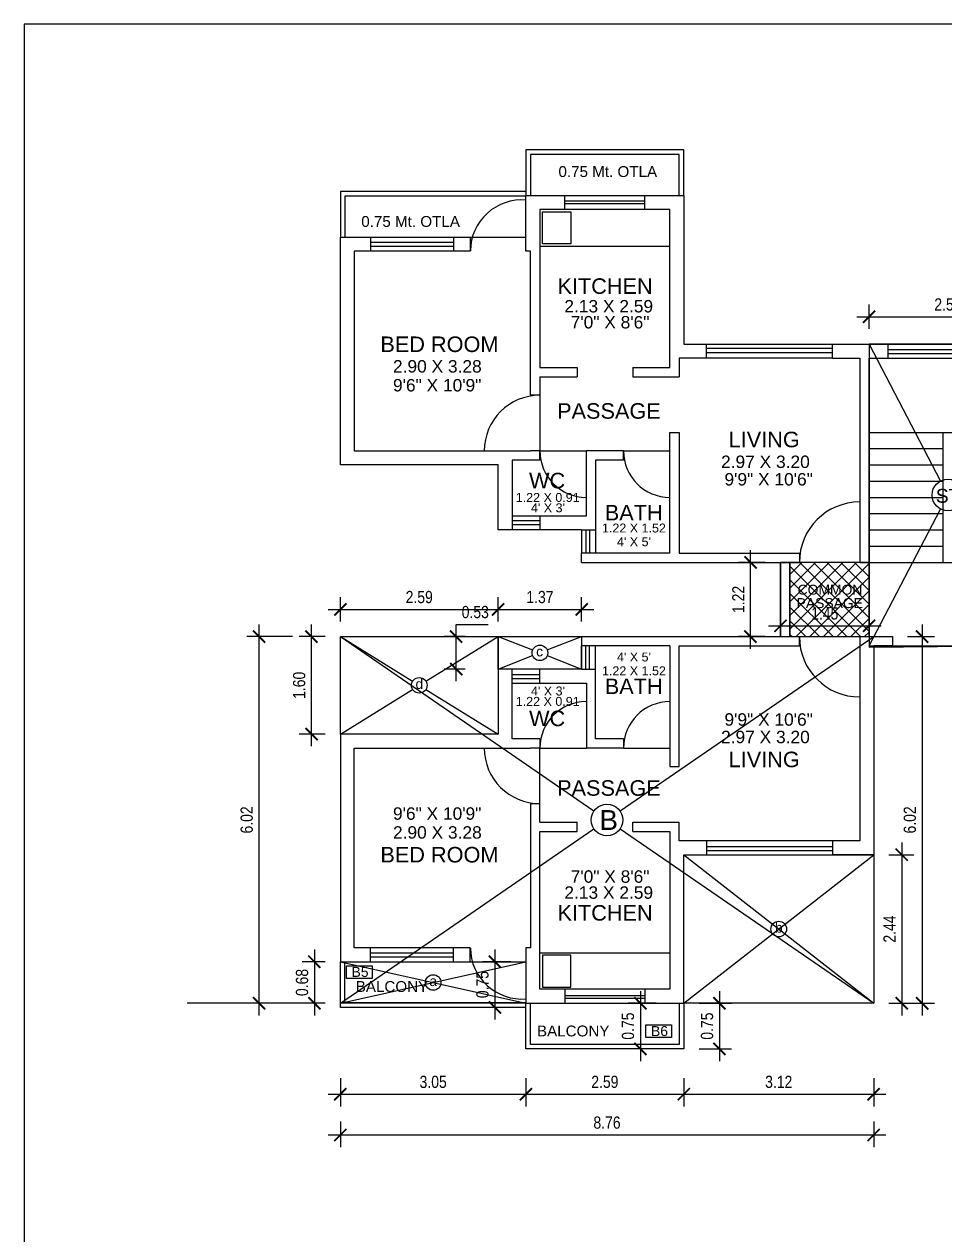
# Model space of a CAD drawing. Header units: metres. Extents: x -1441 to -394, y -133 to 518.
# Drawn here: x -582.44 to -567.32, y -44.59 to -24.71 of the extents above; entities that cross this region are included whole.
import ezdxf

# ---------------------------------------------------------------- set-up
doc = ezdxf.new("R2010")
doc.units = ezdxf.units.M
doc.header["$LTSCALE"] = 25.4
doc.header["$PDMODE"] = 3
doc.layers.get('0').update_dxf_attribs({"linetype": 'CONTINUOUS'})
doc.layers.get('DEFPOINTS').update_dxf_attribs({"linetype": 'CONTINUOUS'})
doc.styles.get("Standard").update_dxf_attribs({"font": 'ARIALN.TTF'})
doc.styles.add('STYLE3', font='arial.ttf')
doc.dimstyles.get("Standard").update_dxf_attribs({"dimscale": 0, "dimtxt": 0.2, "dimasz": 0.2, "dimexe": 0.2, "dimexo": 0.25, "dimgap": 0.1, "dimtad": 1, "dimtoh": 1, "dimzin": 0, "dimdsep": 46, "dimtxsty": 'Standard', "dimblk1": 'ARCHTICK', "dimblk2": 'ARCHTICK', "dimsah": 1, "dimcen": 0, "dimdle": 0.2, "dimclrd": 8, "dimclre": 8, "dimclrt": 3, "dimadec": 0, "dimazin": 0, "dimtfac": 1, "dimtmove": 0, "dimatfit": 3, "dimldrblk": 'ARCHTICK', "dimfxl": 25.4, "dimfrac": 1, "dimtolj": 1, "dimtzin": 0, "dimarcsym": 0})

# ---------------------------------------------------------------- blocks, each defined once
blk = doc.blocks.new('_ARCHTICK')
at = {"color": 0, "linetype": 'ByBlock', "const_width": 0.15}
blk.add_lwpolyline([(-0.5, -0.5), (0.5, 0.5)], dxfattribs=at)
blk = doc.blocks.new('*D70')
at = {"color": 8, "lineweight": -2, "transparency": 16777216}
for p, q in [((-571.023, -40.585), (-571.023, -41.735)), ((-571.358, -40.785), (-570.823, -40.785)), ((-571.358, -41.535), (-570.823, -41.535))]:
    blk.add_line(p, q, dxfattribs=at)
at = {"layer": 'DEFPOINTS', "color": 0, "transparency": 16777216}
for p in [(-571.608, -40.785), (-571.608, -41.535), (-571.023, -41.535)]:
    blk.add_point(p, dxfattribs=at)
at = {"color": 8, "lineweight": -2, "transparency": 16777216, "xscale": 0.2, "yscale": 0.2, "zscale": 0.2}
for p, rotation in [((-571.023, -40.785), 90), ((-571.023, -41.535), 270)]:
    blk.add_blockref('_ARCHTICK', p, dxfattribs=dict(at, rotation=rotation))
at = {"color": 86, "transparency": 16777216, "insert": (-571.225, -41.16), "char_height": 0.2, "attachment_point": 5, "rotation": 90}
blk.add_mtext('\\A1;0.75', dxfattribs=at)
blk = doc.blocks.new('*D71')
at = {"color": 8, "lineweight": -2, "transparency": 16777216}
for p, q in [((-567.693, -34.565), (-567.693, -40.985)), ((-567.932, -34.765), (-567.493, -34.765)), ((-567.932, -40.785), (-567.493, -40.785))]:
    blk.add_line(p, q, dxfattribs=at)
at = {"layer": 'DEFPOINTS', "color": 0, "transparency": 16777216}
for p in [(-568.182, -34.765), (-568.182, -40.785), (-567.693, -40.785)]:
    blk.add_point(p, dxfattribs=at)
at = {"color": 8, "lineweight": -2, "transparency": 16777216, "xscale": 0.2, "yscale": 0.2, "zscale": 0.2}
for p, rotation in [((-567.693, -34.765), 90), ((-567.693, -40.785), 270)]:
    blk.add_blockref('_ARCHTICK', p, dxfattribs=dict(at, rotation=rotation))
at = {"color": 86, "transparency": 16777216, "insert": (-567.895, -37.775), "char_height": 0.2, "attachment_point": 5, "rotation": 90}
blk.add_mtext('\\A1;6.02', dxfattribs=at)
blk = doc.blocks.new('*D72')
at = {"color": 8, "lineweight": -2, "transparency": 16777216}
for p, q in [((-577.247, -42.017), (-577.247, -42.478)), ((-574.199, -42.017), (-574.199, -42.478)), ((-577.447, -42.278), (-573.999, -42.278))]:
    blk.add_line(p, q, dxfattribs=at)
at = {"layer": 'DEFPOINTS', "color": 0, "transparency": 16777216}
for p in [(-577.247, -41.767), (-574.199, -41.767), (-574.199, -42.278)]:
    blk.add_point(p, dxfattribs=at)
at = {"color": 8, "lineweight": -2, "transparency": 16777216, "xscale": 0.2, "yscale": 0.2, "zscale": 0.2, "rotation": 180}
blk.add_blockref('_ARCHTICK', (-577.247, -42.278), dxfattribs=at)
at = {"color": 8, "lineweight": -2, "transparency": 16777216, "xscale": 0.2, "yscale": 0.2, "zscale": 0.2}
blk.add_blockref('_ARCHTICK', (-574.199, -42.278), dxfattribs=at)
at = {"color": 86, "transparency": 16777216, "insert": (-575.723, -42.076), "char_height": 0.2, "attachment_point": 5}
blk.add_mtext('\\A1;3.05', dxfattribs=at)
blk = doc.blocks.new('*D73')
at = {"color": 8, "lineweight": -2, "transparency": 16777216}
for p, q in [((-574.199, -42.017), (-574.199, -42.478)), ((-571.608, -42.017), (-571.608, -42.478)), ((-574.399, -42.278), (-571.408, -42.278))]:
    blk.add_line(p, q, dxfattribs=at)
at = {"layer": 'DEFPOINTS', "color": 0, "transparency": 16777216}
for p in [(-574.199, -41.767), (-571.608, -41.767), (-571.608, -42.278)]:
    blk.add_point(p, dxfattribs=at)
at = {"color": 8, "lineweight": -2, "transparency": 16777216, "xscale": 0.2, "yscale": 0.2, "zscale": 0.2, "rotation": 180}
blk.add_blockref('_ARCHTICK', (-574.199, -42.278), dxfattribs=at)
at = {"color": 8, "lineweight": -2, "transparency": 16777216, "xscale": 0.2, "yscale": 0.2, "zscale": 0.2}
blk.add_blockref('_ARCHTICK', (-571.608, -42.278), dxfattribs=at)
at = {"color": 86, "transparency": 16777216, "insert": (-572.904, -42.076), "char_height": 0.2, "attachment_point": 5}
blk.add_mtext('\\A1;2.59', dxfattribs=at)
blk = doc.blocks.new('*D74')
at = {"color": 8, "lineweight": -2, "transparency": 16777216}
for p, q in [((-571.608, -42.017), (-571.608, -42.478)), ((-568.49, -42.017), (-568.49, -42.478)), ((-571.808, -42.278), (-568.29, -42.278))]:
    blk.add_line(p, q, dxfattribs=at)
at = {"layer": 'DEFPOINTS', "color": 0, "transparency": 16777216}
for p in [(-571.608, -41.767), (-568.49, -41.767), (-568.49, -42.278)]:
    blk.add_point(p, dxfattribs=at)
at = {"color": 8, "lineweight": -2, "transparency": 16777216, "xscale": 0.2, "yscale": 0.2, "zscale": 0.2, "rotation": 180}
blk.add_blockref('_ARCHTICK', (-571.608, -42.278), dxfattribs=at)
at = {"color": 8, "lineweight": -2, "transparency": 16777216, "xscale": 0.2, "yscale": 0.2, "zscale": 0.2}
blk.add_blockref('_ARCHTICK', (-568.49, -42.278), dxfattribs=at)
at = {"color": 86, "transparency": 16777216, "insert": (-570.049, -42.076), "char_height": 0.2, "attachment_point": 5}
blk.add_mtext('\\A1;3.12', dxfattribs=at)
blk = doc.blocks.new('*D75')
at = {"color": 8, "lineweight": -2, "transparency": 16777216}
for p, q in [((-577.247, -42.728), (-577.247, -43.147)), ((-568.49, -42.728), (-568.49, -43.147)), ((-577.447, -42.947), (-568.29, -42.947))]:
    blk.add_line(p, q, dxfattribs=at)
at = {"layer": 'DEFPOINTS', "color": 0, "transparency": 16777216}
for p in [(-577.247, -42.478), (-568.49, -42.478), (-568.49, -42.947)]:
    blk.add_point(p, dxfattribs=at)
at = {"color": 8, "lineweight": -2, "transparency": 16777216, "xscale": 0.2, "yscale": 0.2, "zscale": 0.2, "rotation": 180}
blk.add_blockref('_ARCHTICK', (-577.247, -42.947), dxfattribs=at)
at = {"color": 8, "lineweight": -2, "transparency": 16777216, "xscale": 0.2, "yscale": 0.2, "zscale": 0.2}
blk.add_blockref('_ARCHTICK', (-568.49, -42.947), dxfattribs=at)
at = {"color": 86, "transparency": 16777216, "insert": (-572.869, -42.745), "char_height": 0.2, "attachment_point": 5}
blk.add_mtext('\\A1;8.76', dxfattribs=at)
blk = doc.blocks.new('*D76')
at = {"color": 8, "lineweight": -2, "transparency": 16777216}
for p, q in [((-578.582, -40.985), (-578.582, -34.565)), ((-578.033, -34.765), (-578.782, -34.765)), ((-578.033, -40.785), (-578.782, -40.785))]:
    blk.add_line(p, q, dxfattribs=at)
at = {"layer": 'DEFPOINTS', "color": 0, "transparency": 16777216}
for p in [(-578.582, -34.765), (-577.783, -34.765), (-577.783, -40.785)]:
    blk.add_point(p, dxfattribs=at)
at = {"color": 8, "lineweight": -2, "transparency": 16777216, "xscale": 0.2, "yscale": 0.2, "zscale": 0.2}
for p, rotation in [((-578.582, -34.765), 90), ((-578.582, -40.785), 270)]:
    blk.add_blockref('_ARCHTICK', p, dxfattribs=dict(at, rotation=rotation))
at = {"color": 86, "transparency": 16777216, "insert": (-578.784, -37.775), "char_height": 0.2, "attachment_point": 5, "rotation": 90}
blk.add_mtext('\\A1;6.02', dxfattribs=at)
blk = doc.blocks.new('*D77')
at = {"color": 8, "lineweight": -2, "transparency": 16777216}
for p, q in [((-577.247, -34.515), (-577.247, -34.119)), ((-574.656, -34.515), (-574.656, -34.119)), ((-577.447, -34.319), (-574.456, -34.319))]:
    blk.add_line(p, q, dxfattribs=at)
at = {"layer": 'DEFPOINTS', "color": 0, "transparency": 16777216}
for p in [(-574.656, -34.319), (-577.247, -34.765), (-574.656, -34.765)]:
    blk.add_point(p, dxfattribs=at)
at = {"color": 8, "lineweight": -2, "transparency": 16777216, "xscale": 0.2, "yscale": 0.2, "zscale": 0.2, "rotation": 180}
blk.add_blockref('_ARCHTICK', (-577.247, -34.319), dxfattribs=at)
at = {"color": 8, "lineweight": -2, "transparency": 16777216, "xscale": 0.2, "yscale": 0.2, "zscale": 0.2}
blk.add_blockref('_ARCHTICK', (-574.656, -34.319), dxfattribs=at)
at = {"color": 86, "transparency": 16777216, "insert": (-575.952, -34.117), "char_height": 0.2, "attachment_point": 5}
blk.add_mtext('\\A1;2.59', dxfattribs=at)
blk = doc.blocks.new('*D78')
at = {"color": 8, "lineweight": -2, "transparency": 16777216}
for p, q in [((-574.656, -34.515), (-574.656, -34.119)), ((-573.285, -34.515), (-573.285, -34.119)), ((-574.856, -34.319), (-573.085, -34.319))]:
    blk.add_line(p, q, dxfattribs=at)
at = {"layer": 'DEFPOINTS', "color": 0, "transparency": 16777216}
for p in [(-573.285, -34.319), (-574.656, -34.765), (-573.285, -34.765)]:
    blk.add_point(p, dxfattribs=at)
at = {"color": 8, "lineweight": -2, "transparency": 16777216, "xscale": 0.2, "yscale": 0.2, "zscale": 0.2, "rotation": 180}
blk.add_blockref('_ARCHTICK', (-574.656, -34.319), dxfattribs=at)
at = {"color": 8, "lineweight": -2, "transparency": 16777216, "xscale": 0.2, "yscale": 0.2, "zscale": 0.2}
blk.add_blockref('_ARCHTICK', (-573.285, -34.319), dxfattribs=at)
at = {"color": 86, "transparency": 16777216, "insert": (-573.97, -34.117), "char_height": 0.2, "attachment_point": 5}
blk.add_mtext('\\A1;1.37', dxfattribs=at)
blk = doc.blocks.new('*D79')
at = {"color": 8, "lineweight": -2, "transparency": 16777216}
for p, q in [((-575.345, -34.765), (-575.345, -34.565)), ((-575.345, -34.565), (-574.819, -34.565)), ((-575.2, -34.765), (-575.545, -34.765)), ((-575.345, -35.498), (-575.345, -34.765)), ((-575.2, -35.298), (-575.545, -35.298))]:
    blk.add_line(p, q, dxfattribs=at)
at = {"layer": 'DEFPOINTS', "color": 0, "transparency": 16777216}
for p in [(-575.345, -34.765), (-574.95, -34.765), (-574.95, -35.298)]:
    blk.add_point(p, dxfattribs=at)
at = {"color": 8, "lineweight": -2, "transparency": 16777216, "xscale": 0.2, "yscale": 0.2, "zscale": 0.2}
for p, rotation in [((-575.345, -34.765), 90), ((-575.345, -35.298), 270)]:
    blk.add_blockref('_ARCHTICK', p, dxfattribs=dict(at, rotation=rotation))
at = {"color": 86, "transparency": 16777216, "insert": (-575.032, -34.363), "char_height": 0.2, "attachment_point": 5}
blk.add_mtext('\\A1;0.53', dxfattribs=at)
blk = doc.blocks.new('*D80')
at = {"color": 8, "lineweight": -2, "transparency": 16777216}
for p, q in [((-577.721, -36.565), (-577.721, -34.565)), ((-577.497, -34.765), (-577.921, -34.765)), ((-577.497, -36.365), (-577.921, -36.365))]:
    blk.add_line(p, q, dxfattribs=at)
at = {"layer": 'DEFPOINTS', "color": 0, "transparency": 16777216}
for p in [(-577.721, -34.765), (-577.247, -34.765), (-577.247, -36.365)]:
    blk.add_point(p, dxfattribs=at)
at = {"color": 8, "lineweight": -2, "transparency": 16777216, "xscale": 0.2, "yscale": 0.2, "zscale": 0.2}
for p, rotation in [((-577.721, -34.765), 90), ((-577.721, -36.365), 270)]:
    blk.add_blockref('_ARCHTICK', p, dxfattribs=dict(at, rotation=rotation))
at = {"color": 86, "transparency": 16777216, "insert": (-577.923, -35.565), "char_height": 0.2, "attachment_point": 5, "rotation": 90}
blk.add_mtext('\\A1;1.60', dxfattribs=at)
blk = doc.blocks.new('*D81')
at = {"color": 8, "lineweight": -2, "transparency": 16777216}
for p, q in [((-577.674, -39.903), (-577.674, -40.985)), ((-577.497, -40.103), (-577.874, -40.103)), ((-577.497, -40.785), (-577.874, -40.785))]:
    blk.add_line(p, q, dxfattribs=at)
at = {"layer": 'DEFPOINTS', "color": 0, "transparency": 16777216}
for p in [(-577.247, -40.103), (-577.674, -40.785), (-577.247, -40.785)]:
    blk.add_point(p, dxfattribs=at)
at = {"color": 8, "lineweight": -2, "transparency": 16777216, "xscale": 0.2, "yscale": 0.2, "zscale": 0.2}
for p, rotation in [((-577.674, -40.103), 90), ((-577.674, -40.785), 270)]:
    blk.add_blockref('_ARCHTICK', p, dxfattribs=dict(at, rotation=rotation))
at = {"color": 86, "transparency": 16777216, "insert": (-577.876, -40.444), "char_height": 0.2, "attachment_point": 5, "rotation": 90}
blk.add_mtext('\\A1;0.68', dxfattribs=at)
blk = doc.blocks.new('*D82')
at = {"color": 8, "lineweight": -2, "transparency": 16777216}
for p, q in [((-574.711, -39.903), (-574.711, -41.053)), ((-574.449, -40.103), (-574.911, -40.103)), ((-574.449, -40.853), (-574.911, -40.853))]:
    blk.add_line(p, q, dxfattribs=at)
at = {"layer": 'DEFPOINTS', "color": 0, "transparency": 16777216}
for p in [(-574.199, -40.103), (-574.711, -40.853), (-574.199, -40.853)]:
    blk.add_point(p, dxfattribs=at)
at = {"color": 8, "lineweight": -2, "transparency": 16777216, "xscale": 0.2, "yscale": 0.2, "zscale": 0.2}
for p, rotation in [((-574.711, -40.103), 90), ((-574.711, -40.853), 270)]:
    blk.add_blockref('_ARCHTICK', p, dxfattribs=dict(at, rotation=rotation))
at = {"color": 86, "transparency": 16777216, "insert": (-574.913, -40.478), "char_height": 0.2, "attachment_point": 5, "rotation": 90}
blk.add_mtext('\\A1;0.75', dxfattribs=at)
blk = doc.blocks.new('*D83')
at = {"color": 8, "lineweight": -2, "transparency": 16777216}
for p, q in [((-568.029, -38.146), (-568.029, -40.985)), ((-568.24, -38.346), (-567.829, -38.346)), ((-568.24, -40.785), (-567.829, -40.785))]:
    blk.add_line(p, q, dxfattribs=at)
at = {"layer": 'DEFPOINTS', "color": 0, "transparency": 16777216}
for p in [(-568.49, -38.346), (-568.49, -40.785), (-568.029, -40.785)]:
    blk.add_point(p, dxfattribs=at)
at = {"color": 8, "lineweight": -2, "transparency": 16777216, "xscale": 0.2, "yscale": 0.2, "zscale": 0.2}
for p, rotation in [((-568.029, -38.346), 90), ((-568.029, -40.785), 270)]:
    blk.add_blockref('_ARCHTICK', p, dxfattribs=dict(at, rotation=rotation))
at = {"color": 86, "transparency": 16777216, "insert": (-568.23, -39.566), "char_height": 0.2, "attachment_point": 5, "rotation": 90}
blk.add_mtext('\\A1;2.44', dxfattribs=at)
blk = doc.blocks.new('*D84')
at = {"color": 8, "lineweight": -2, "transparency": 16777216}
for p, q in [((-572.321, -40.585), (-572.321, -41.735)), ((-572.06, -40.785), (-572.521, -40.785)), ((-572.06, -41.535), (-572.521, -41.535))]:
    blk.add_line(p, q, dxfattribs=at)
at = {"layer": 'DEFPOINTS', "color": 0, "transparency": 16777216}
for p in [(-571.81, -40.785), (-572.321, -41.535), (-571.81, -41.535)]:
    blk.add_point(p, dxfattribs=at)
at = {"color": 8, "lineweight": -2, "transparency": 16777216, "xscale": 0.2, "yscale": 0.2, "zscale": 0.2}
for p, rotation in [((-572.321, -40.785), 90), ((-572.321, -41.535), 270)]:
    blk.add_blockref('_ARCHTICK', p, dxfattribs=dict(at, rotation=rotation))
at = {"color": 86, "transparency": 16777216, "insert": (-572.524, -41.16), "char_height": 0.2, "attachment_point": 5, "rotation": 90}
blk.add_mtext('\\A1;0.75', dxfattribs=at)
blk = doc.blocks.new('*D85')
at = {"color": 8, "lineweight": -2, "transparency": 16777216}
for p, q in [((-568.566, -29.714), (-568.566, -29.315)), ((-565.976, -29.714), (-565.976, -29.315)), ((-568.766, -29.515), (-565.776, -29.515))]:
    blk.add_line(p, q, dxfattribs=at)
at = {"layer": 'DEFPOINTS', "color": 0, "transparency": 16777216}
for p in [(-565.976, -29.515), (-568.566, -29.964), (-565.976, -29.964)]:
    blk.add_point(p, dxfattribs=at)
at = {"color": 8, "lineweight": -2, "transparency": 16777216, "xscale": 0.2, "yscale": 0.2, "zscale": 0.2, "rotation": 180}
blk.add_blockref('_ARCHTICK', (-568.566, -29.515), dxfattribs=at)
at = {"color": 8, "lineweight": -2, "transparency": 16777216, "xscale": 0.2, "yscale": 0.2, "zscale": 0.2}
blk.add_blockref('_ARCHTICK', (-565.976, -29.515), dxfattribs=at)
at = {"color": 86, "transparency": 16777216, "insert": (-567.271, -29.313), "char_height": 0.2, "attachment_point": 5}
blk.add_mtext('\\A1;2.59', dxfattribs=at)
blk = doc.blocks.new('*D87')
at = {"color": 8, "lineweight": -2, "transparency": 16777216}
for p, q in [((-570.512, -34.965), (-570.512, -33.346)), ((-570.269, -33.546), (-570.712, -33.546)), ((-570.269, -34.765), (-570.712, -34.765))]:
    blk.add_line(p, q, dxfattribs=at)
at = {"layer": 'DEFPOINTS', "color": 0, "transparency": 16777216}
for p in [(-570.512, -33.546), (-570.019, -33.546), (-570.019, -34.765)]:
    blk.add_point(p, dxfattribs=at)
at = {"color": 8, "lineweight": -2, "transparency": 16777216, "xscale": 0.2, "yscale": 0.2, "zscale": 0.2}
for p, rotation in [((-570.512, -33.546), 90), ((-570.512, -34.765), 270)]:
    blk.add_blockref('_ARCHTICK', p, dxfattribs=dict(at, rotation=rotation))
at = {"color": 3, "transparency": 16777216, "insert": (-570.712, -34.155), "char_height": 0.2, "attachment_point": 5, "rotation": 90}
blk.add_mtext('\\A1;1.22', dxfattribs=at)
blk = doc.blocks.new('*D88')
at = {"color": 8, "lineweight": -2, "transparency": 16777216}
for p, q in [((-570.019, -34.723), (-570.019, -34.388)), ((-568.566, -34.723), (-568.566, -34.388)), ((-570.219, -34.588), (-568.366, -34.588))]:
    blk.add_line(p, q, dxfattribs=at)
at = {"layer": 'DEFPOINTS', "color": 0, "transparency": 16777216}
for p in [(-568.566, -34.588), (-570.019, -34.973), (-568.566, -34.973)]:
    blk.add_point(p, dxfattribs=at)
at = {"color": 8, "lineweight": -2, "transparency": 16777216, "xscale": 0.2, "yscale": 0.2, "zscale": 0.2, "rotation": 180}
blk.add_blockref('_ARCHTICK', (-570.019, -34.588), dxfattribs=at)
at = {"color": 8, "lineweight": -2, "transparency": 16777216, "xscale": 0.2, "yscale": 0.2, "zscale": 0.2}
blk.add_blockref('_ARCHTICK', (-568.566, -34.588), dxfattribs=at)
at = {"color": 3, "transparency": 16777216, "insert": (-569.293, -34.386), "char_height": 0.2, "attachment_point": 5}
blk.add_mtext('\\A1;1.45', dxfattribs=at)

msp = doc.modelspace()

# ---------------------------------------------------------------- hatches: boundary and pattern name
at = {"lineweight": 9}
h = msp.add_hatch(dxfattribs=at)
h.set_pattern_fill('ANSI37', color=33, scale=0.05)
h.paths.add_polyline_path([(-568.566, -33.546), (-569.867, -33.546), (-569.867, -34.765), (-568.566, -34.765)])

# ---------------------------------------------------------------- linework, layer by layer
at = {"color": 7}
for p, q in [((-573.559, -27.755), (-573.559, -27.526)), ((-572.248, -27.755), (-572.248, -27.526)), ((-576.753, -28.208), (-576.753, -28.437)), ((-575.39, -28.208), (-575.39, -28.437)), ((-575.113, -28.208), (-575.113, -28.437)), ((-571.237, -30.194), (-571.237, -29.964)), ((-569.166, -30.194), (-569.166, -29.964)), ((-568.251, -30.193), (-568.251, -29.964)), ((-569.166, -30.194), (-568.719, -30.194)), ((-568.719, -30.194), (-568.719, -33.546)), ((-573.361, -30.345), (-573.361, -30.498)), ((-572.446, -30.345), (-572.446, -30.498)), ((-573.97, -30.498), (-573.361, -30.498)), ((-573.97, -30.498), (-573.97, -30.803)), ((-572.446, -30.498), (-571.684, -30.498)), ((-573.97, -30.803), (-574.123, -30.803)), ((-571.837, -33.393), (-571.837, -31.412)), ((-571.837, -31.412), (-571.684, -31.412)), ((-573.97, -31.717), (-574.123, -31.717)), ((-573.97, -31.869), (-573.97, -31.717)), ((-573.208, -32.784), (-573.208, -31.717)), ((-572.599, -31.717), (-573.208, -31.717)), ((-572.599, -31.869), (-572.599, -31.717)), ((-573.97, -31.869), (-574.428, -31.869)), ((-574.428, -31.869), (-574.428, -33.012)), ((-572.599, -31.869), (-573.056, -31.869)), ((-573.056, -31.869), (-573.056, -33.012)), ((-573.97, -32.784), (-573.208, -32.784)), ((-573.97, -32.784), (-573.97, -33.012)), ((-573.285, -33.012), (-573.056, -33.012)), ((-571.837, -33.393), (-573.285, -33.393)), ((-573.285, -33.546), (-573.285, -33.393)), ((-573.285, -33.546), (-573.285, -33.393)), ((-573.285, -33.546), (-569.709, -33.546)), ((-573.285, -33.546), (-569.709, -33.546)), ((-570.019, -33.546), (-570.019, -34.765)), ((-570.019, -34.765), (-570.019, -33.546)), ((-569.867, -33.546), (-569.867, -34.765)), ((-569.867, -34.765), (-569.867, -33.546)), ((-569.709, -33.393), (-569.709, -33.546)), ((-568.719, -33.546), (-568.566, -33.546)), ((-573.285, -34.765), (-573.285, -34.917)), ((-573.285, -34.765), (-569.709, -34.765)), ((-569.709, -34.917), (-569.709, -34.765)), ((-569.709, -34.917), (-569.709, -34.765)), ((-568.719, -34.765), (-568.182, -34.765)), ((-568.182, -34.765), (-568.182, -34.917)), ((-571.837, -34.917), (-573.285, -34.917)), ((-571.837, -34.917), (-571.837, -36.899)), ((-574.428, -36.441), (-574.428, -35.298)), ((-573.97, -35.527), (-573.97, -35.298)), ((-573.285, -35.298), (-573.056, -35.298)), ((-573.056, -36.441), (-573.056, -35.298)), ((-573.97, -35.527), (-573.208, -35.527)), ((-573.208, -35.527), (-573.208, -36.594)), ((-573.97, -36.441), (-574.428, -36.441)), ((-573.97, -36.441), (-573.97, -36.594)), ((-572.599, -36.441), (-573.056, -36.441)), ((-572.599, -36.441), (-572.599, -36.594)), ((-573.97, -36.594), (-574.123, -36.594)), ((-572.599, -36.594), (-573.208, -36.594)), ((-571.837, -36.899), (-571.684, -36.899)), ((-573.97, -37.508), (-574.123, -37.508)), ((-573.97, -37.813), (-573.97, -37.508)), ((-573.97, -37.813), (-573.361, -37.813)), ((-573.361, -37.965), (-573.361, -37.813)), ((-572.446, -37.813), (-571.684, -37.813)), ((-572.446, -37.965), (-572.446, -37.813)), ((-571.237, -38.116), (-571.237, -38.346)), ((-569.166, -38.118), (-569.166, -38.346)), ((-576.753, -40.103), (-576.753, -39.874)), ((-575.39, -40.103), (-575.39, -39.874)), ((-575.113, -40.103), (-575.113, -39.874)), ((-573.559, -40.556), (-573.559, -40.785)), ((-572.248, -40.556), (-572.248, -40.785))]:
    msp.add_line(p, q, dxfattribs=at)
at = {"color": 8}
for p, q in [((-575.113, -28.208), (-574.199, -28.208)), ((-573.97, -28.355), (-571.837, -28.355)), ((-568.566, -29.964), (-568.566, -34.936)), ((-568.566, -29.964), (-567.391, -32.211)), ((-568.251, -29.964), (-566.294, -29.964)), ((-568.251, -30.193), (-566.294, -30.193)), ((-573.97, -30.803), (-573.97, -31.717)), ((-568.566, -31.412), (-567.347, -31.412)), ((-567.347, -33.546), (-567.347, -31.412)), ((-567.347, -31.412), (-567.195, -31.412)), ((-573.97, -31.717), (-573.208, -31.717)), ((-572.599, -31.717), (-571.837, -31.717)), ((-568.566, -31.679), (-567.347, -31.679)), ((-568.566, -31.946), (-567.347, -31.946)), ((-568.566, -32.212), (-567.347, -32.212)), ((-568.566, -32.479), (-567.347, -32.479)), ((-574.428, -32.784), (-573.97, -32.784)), ((-568.566, -34.917), (-567.391, -32.671)), ((-568.566, -32.746), (-567.347, -32.746)), ((-573.285, -33.012), (-573.285, -33.393)), ((-573.056, -33.012), (-573.056, -33.393)), ((-568.566, -33.012), (-567.347, -33.012)), ((-568.566, -33.279), (-567.347, -33.279)), ((-568.566, -33.546), (-567.347, -33.546)), ((-567.347, -33.546), (-567.195, -33.546)), ((-577.247, -34.765), (-576.061, -35.498)), ((-577.247, -34.765), (-573.083, -37.628)), ((-575.843, -35.498), (-574.656, -34.765)), ((-574.656, -34.765), (-574.09, -34.985)), ((-573.851, -34.985), (-573.285, -34.765)), ((-572.654, -37.628), (-568.49, -34.765)), ((-569.709, -34.765), (-568.719, -34.765)), ((-573.285, -35.298), (-573.285, -34.917)), ((-573.056, -35.298), (-573.056, -34.917)), ((-568.566, -34.936), (-565.976, -34.917)), ((-568.182, -34.917), (-566.36, -34.917)), ((-574.656, -35.298), (-574.09, -35.078)), ((-573.851, -35.078), (-573.285, -35.298)), ((-574.428, -35.527), (-573.97, -35.527)), ((-577.247, -36.365), (-576.061, -35.632)), ((-575.843, -35.632), (-574.656, -36.365)), ((-573.97, -37.508), (-573.97, -36.594)), ((-573.97, -36.594), (-573.208, -36.594)), ((-572.599, -36.594), (-571.837, -36.594)), ((-577.247, -40.785), (-573.083, -37.922)), ((-572.654, -37.922), (-568.49, -40.785)), ((-571.608, -40.785), (-568.49, -38.346)), ((-571.608, -38.346), (-568.49, -40.785)), ((-577.247, -40.785), (-574.199, -40.103)), ((-577.247, -40.103), (-574.199, -40.785)), ((-575.113, -40.103), (-574.199, -40.103)), ((-573.97, -39.956), (-571.837, -39.956)), ((-577.874, -40.785), (-579.761, -40.785))]:
    msp.add_line(p, q, dxfattribs=at)
at = {"color": 146}
msp.add_line((-568.566, -30.193), (-565.976, -30.193), dxfattribs=at)
at = {"color": 5}
for p, q in [((-568.251, -30.051), (-566.294, -30.051)), ((-568.251, -30.118), (-566.294, -30.118)), ((-574.428, -32.858), (-573.97, -32.858)), ((-574.428, -32.926), (-573.97, -32.926)), ((-573.216, -33.012), (-573.216, -33.393)), ((-573.156, -33.012), (-573.156, -33.393)), ((-573.216, -35.298), (-573.216, -34.917)), ((-573.156, -35.298), (-573.156, -34.917)), ((-574.428, -35.385), (-573.97, -35.385)), ((-574.428, -35.453), (-573.97, -35.453))]:
    msp.add_line(p, q, dxfattribs=at)
at = {"color": 9}
for p, q in [((-577.018, -31.717), (-575.19, -31.717)), ((-577.018, -36.594), (-575.19, -36.594))]:
    msp.add_line(p, q, dxfattribs=at)
at = {"lineweight": 30}
msp.add_lwpolyline([(-522.217, -24.711), (-582.439, -24.711), (-582.439, -64.753), (-522.217, -64.753)], close=True, dxfattribs=at)
at = {"color": 8}
for points in [[(-571.608, -27.526), (-571.608, -26.776), (-574.199, -26.776), (-574.199, -27.526)], [(-571.684, -27.526), (-571.684, -26.852), (-574.123, -26.852), (-574.123, -27.526)], [(-574.199, -27.458), (-577.247, -27.458), (-577.247, -28.208)], [(-574.199, -27.534), (-577.171, -27.534), (-577.171, -28.208)], [(-573.559, -27.526), (-572.248, -27.526)], [(-572.248, -27.755), (-573.559, -27.755)], [(-576.753, -28.208), (-575.39, -28.208)], [(-575.39, -28.437), (-576.753, -28.437)], [(-571.237, -29.964), (-569.166, -29.964)], [(-569.166, -30.194), (-571.237, -30.194)], [(-573.97, -33.012), (-574.428, -33.012)], [(-573.97, -35.298), (-574.428, -35.298)], [(-569.166, -38.116), (-571.237, -38.116)], [(-571.237, -38.346), (-569.166, -38.346)], [(-575.39, -39.874), (-576.753, -39.874)], [(-574.199, -40.853), (-577.247, -40.853), (-577.247, -40.103)], [(-574.199, -40.777), (-577.171, -40.777), (-577.171, -40.103)], [(-576.753, -40.103), (-575.39, -40.103)], [(-572.248, -40.556), (-573.559, -40.556)], [(-571.608, -40.785), (-571.608, -41.535), (-574.199, -41.535), (-574.199, -40.785)], [(-571.684, -40.785), (-571.684, -41.459), (-574.123, -41.459), (-574.123, -40.785)], [(-573.559, -40.785), (-572.248, -40.785)]]:
    msp.add_lwpolyline(points, dxfattribs=at)
at = {"color": 7}
for points in [[(-574.199, -28.437), (-574.199, -27.526), (-573.559, -27.526)], [(-572.248, -27.526), (-571.608, -27.526), (-571.608, -29.964), (-571.237, -29.964)], [(-573.559, -27.755), (-573.97, -27.755), (-573.97, -30.345), (-573.361, -30.345)], [(-572.446, -30.345), (-571.837, -30.345), (-571.837, -27.755), (-572.248, -27.755)], [(-574.428, -33.012), (-574.656, -33.012), (-574.656, -31.946), (-574.961, -31.946), (-574.961, -31.946), (-577.247, -31.946), (-577.247, -28.208), (-576.753, -28.208)], [(-575.39, -28.208), (-575.113, -28.208)], [(-576.753, -28.437), (-577.018, -28.437), (-577.018, -31.717), (-575.19, -31.717), (-575.19, -31.717), (-574.123, -31.717)], [(-575.113, -28.437), (-575.39, -28.437)], [(-574.123, -30.803), (-574.123, -28.437), (-574.199, -28.437)], [(-569.166, -29.964), (-568.566, -29.964), (-568.566, -29.964), (-568.251, -29.964)], [(-571.237, -30.194), (-571.684, -30.194), (-571.684, -30.498)], [(-568.566, -33.546), (-568.566, -30.193), (-565.976, -30.193), (-565.976, -33.546)], [(-571.684, -31.412), (-571.684, -33.393), (-569.709, -33.393)], [(-573.285, -33.012), (-573.97, -33.012)], [(-568.719, -34.765), (-568.719, -38.118), (-569.166, -38.118)], [(-571.684, -36.899), (-571.684, -34.917), (-569.709, -34.917)], [(-568.182, -34.917), (-568.49, -34.917), (-568.49, -38.346), (-569.166, -38.346)], [(-574.428, -35.298), (-574.656, -35.298), (-574.656, -36.365), (-574.961, -36.365), (-574.961, -36.365), (-577.247, -36.365), (-577.247, -40.103), (-576.753, -40.103)], [(-573.285, -35.298), (-573.97, -35.298)], [(-576.753, -39.874), (-577.018, -39.874), (-577.018, -36.594), (-575.19, -36.594), (-575.19, -36.594), (-574.123, -36.594)], [(-574.123, -37.508), (-574.123, -39.874), (-574.199, -39.874)], [(-571.237, -38.116), (-571.684, -38.116), (-571.684, -37.813)], [(-573.559, -40.556), (-573.97, -40.556), (-573.97, -37.965), (-573.361, -37.965)], [(-572.446, -37.965), (-571.837, -37.965), (-571.837, -40.556), (-572.248, -40.556)], [(-572.248, -40.785), (-571.608, -40.785), (-571.608, -38.346), (-571.237, -38.346)], [(-575.113, -39.874), (-575.39, -39.874)], [(-574.199, -39.874), (-574.199, -40.785), (-573.559, -40.785)], [(-575.39, -40.103), (-575.113, -40.103)]]:
    msp.add_lwpolyline(points, dxfattribs=at)
at = {"color": 5}
for points in [[(-573.559, -27.611), (-572.248, -27.611)], [(-573.559, -27.654), (-572.248, -27.654)], [(-576.753, -28.287), (-575.39, -28.287)], [(-576.753, -28.353), (-575.39, -28.353)], [(-571.237, -30.032), (-569.166, -30.032)], [(-571.237, -30.101), (-569.166, -30.101)], [(-571.237, -38.21), (-569.166, -38.21)], [(-571.237, -38.279), (-569.166, -38.279)], [(-576.753, -39.958), (-575.39, -39.958)], [(-576.753, -40.023), (-575.39, -40.023)], [(-573.559, -40.657), (-572.248, -40.657)], [(-573.559, -40.699), (-572.248, -40.699)]]:
    msp.add_lwpolyline(points, dxfattribs=at)
at = {"color": 8}
for points in [[(-573.927, -27.792), (-573.463, -27.792), (-573.463, -28.315), (-573.927, -28.315)], [(-573.927, -40.519), (-573.463, -40.519), (-573.463, -39.995), (-573.927, -39.995)], [(-577.148, -40.169), (-576.725, -40.169), (-576.725, -40.376), (-577.148, -40.376)], [(-572.231, -41.14), (-571.808, -41.14), (-571.808, -41.347), (-572.231, -41.347)]]:
    msp.add_lwpolyline(points, close=True, dxfattribs=at)
at = {"color": 194}
msp.add_lwpolyline([(-568.566, -34.917), (-565.976, -34.917), (-565.976, -29.964), (-568.566, -29.964)], close=True, dxfattribs=at)
at = {"color": 5}
msp.add_lwpolyline([(-568.566, -33.546), (-570.019, -33.546), (-570.019, -34.765), (-568.566, -34.765)], close=True, dxfattribs=at)
at = {"color": 1}
for points in [[(-574.656, -36.365), (-577.247, -36.365), (-577.247, -34.765), (-574.656, -34.765)], [(-573.285, -35.298), (-574.656, -35.298), (-574.656, -34.765), (-573.285, -34.765)], [(-571.608, -38.346), (-568.49, -38.346), (-568.49, -40.785), (-571.608, -40.785)], [(-577.247, -40.103), (-574.199, -40.103), (-574.199, -40.785), (-577.247, -40.785)]]:
    msp.add_lwpolyline(points, close=True, dxfattribs=at)
at = {"color": 8}
for centre, radius in [((-567.271, -32.441), 0.26), ((-573.97, -35.032), 0.128), ((-575.952, -35.565), 0.128), ((-572.869, -37.775), 0.26), ((-570.049, -39.566), 0.128), ((-575.723, -40.444), 0.128)]:
    msp.add_circle(centre, radius, dxfattribs=at)
for centre, radius, start, end in [((-574.264, -28.444), 0.849, 85.5836, 179.178), ((-573.97, -31.717), 0.914, 90, 180), ((-573.208, -31.717), 0.762, 180, 270), ((-571.837, -31.717), 0.762, 180, 270), ((-568.719, -33.546), 0.991, 90, 180), ((-568.719, -34.765), 0.991, 180, 270), ((-573.208, -36.594), 0.762, 90, 180), ((-571.837, -36.594), 0.762, 90, 180), ((-573.97, -36.594), 0.914, 180, 270), ((-574.264, -39.867), 0.849, 180.822, 274.4164)]:
    msp.add_arc(centre, radius, start, end, dxfattribs=at)

# ---------------------------------------------------------------- texts
at = {"color": 146, "style": 'STYLE3'}
for s, height, p in [('0.75 Mt. OTLA', 0.17842, (-573.666, -27.22)), ('0.75 Mt. OTLA', 0.17842, (-576.904, -28.039)), ('KITCHEN', 0.2549, (-573.682, -29.138)), ('2.13 X 2.59', 0.20391, (-573.569, -29.443)), ('7\'0" X 8\'6"', 0.20391, (-573.465, -29.706)), ('BED ROOM', 0.2549, (-576.59, -30.093)), ('2.90 X 3.28', 0.20391, (-576.383, -30.43)), ('9\'6" X 10\'9"', 0.20391, (-576.383, -30.74)), ('PASSAGE', 0.2549, (-573.688, -31.188)), ('LIVING', 0.2549, (-570.871, -31.657)), ('2.97 X 3.20', 0.20391, (-570.996, -31.997)), ('WC', 0.2549, (-574.149, -32.331)), ('9\'9" X 10\'6"', 0.20391, (-570.94, -32.284)), ('1.22 X 0.91', 0.14682, (-574.367, -32.554)), ("4' X 3'", 0.1468, (-574.117, -32.724)), ('BATH', 0.2549, (-572.905, -32.857)), ('1.22 X 1.52', 0.14682, (-572.951, -33.056)), ("4' X 5'", 0.1468, (-572.705, -33.282)), ('COMMON', 0.1631, (-569.739, -34.077)), ('PASSAGE', 0.1631, (-569.755, -34.297)), ("4' X 5'", 0.1468, (-572.705, -35.173)), ('1.22 X 1.52', 0.14682, (-572.951, -35.4)), ('BATH', 0.2549, (-572.905, -35.708)), ('1.22 X 0.91', 0.14682, (-574.367, -35.902)), ("4' X 3'", 0.1468, (-574.117, -35.732)), ('WC', 0.2549, (-574.149, -36.235)), ('9\'9" X 10\'6"', 0.20391, (-570.94, -36.228)), ('2.97 X 3.20', 0.20391, (-570.996, -36.515)), ('LIVING', 0.2549, (-570.871, -36.909)), ('PASSAGE', 0.2549, (-573.688, -37.378)), ('9\'6" X 10\'9"', 0.20391, (-576.383, -37.772)), ('2.90 X 3.28', 0.20391, (-576.383, -38.082)), ('BED ROOM', 0.2549, (-576.59, -38.473)), ('7\'0" X 8\'6"', 0.20391, (-573.465, -38.806)), ('2.13 X 2.59', 0.20391, (-573.569, -39.069)), ('KITCHEN', 0.2549, (-573.682, -39.428)), ('BALCONY', 0.1784, (-576.995, -40.599)), ('BALCONY', 0.1784, (-574.019, -41.329))]:
    msp.add_text(s, height=height, dxfattribs=at).set_placement(p)
at = {"color": 1, "style": 'STYLE3'}
for s, height, p in [('ST', 0.2284, (-567.471, -32.568)), ('c', 0.163, (-574.032, -35.09)), ('d', 0.163, (-576.013, -35.624)), ('B', 0.326, (-572.992, -37.939)), ('b', 0.163, (-570.111, -39.624)), ('B5', 0.1631, (-577.063, -40.352)), ('a', 0.163, (-575.785, -40.502)), ('B6', 0.1631, (-572.146, -41.323))]:
    msp.add_text(s, height=height, dxfattribs=at).set_placement(p)

# ---------------------------------------------------------------- dimensions: what is measured, and where the dimension line sits
at = {"color": 8}
for base, p1, p2, override, picture, middle in [((-565.976, -29.515), (-568.566, -29.964), (-565.976, -29.964), {"dimscale": 1, "dimclrt": 86}, '*D85', (-567.271, -29.313)), ((-574.656, -34.319), (-577.247, -34.765), (-574.656, -34.765), {"dimscale": 1, "dimclrt": 86}, '*D77', (-575.952, -34.117)), ((-573.285, -34.319), (-574.656, -34.765), (-573.285, -34.765), {"dimscale": 1, "dimclrt": 86, "dimtmove": 1}, '*D78', (-573.97, -34.117)), ((-574.199, -42.278), (-577.247, -41.767), (-574.199, -41.767), {"dimscale": 1, "dimclrt": 86}, '*D72', (-575.723, -42.076)), ((-571.608, -42.278), (-574.199, -41.767), (-571.608, -41.767), {"dimscale": 1, "dimclrt": 86, "dimtmove": 1}, '*D73', (-572.904, -42.076)), ((-568.49, -42.278), (-571.608, -41.767), (-568.49, -41.767), {"dimscale": 1, "dimclrt": 86, "dimtmove": 1}, '*D74', (-570.049, -42.076)), ((-568.49, -42.947), (-577.247, -42.478), (-568.49, -42.478), {"dimscale": 1, "dimclrt": 86}, '*D75', (-572.869, -42.745))]:
    dim = msp.add_linear_dim(base=base, p1=p1, p2=p2, dimstyle='Standard', override=override, dxfattribs=at)
    dim.commit()
    dim.dimension.update_dxf_attribs({"geometry": picture, "text_midpoint": middle})
for p1, p2, distance, picture, middle in [((-570.019, -34.765), (-570.019, -33.546), 0.493, '*D87', (-570.712, -34.155)), ((-570.019, -34.973), (-568.566, -34.973), 0.385, '*D88', (-569.293, -34.386))]:
    dim = msp.add_aligned_dim(p1=p1, p2=p2, distance=distance, dimstyle='Standard', override={"dimscale": 1}, dxfattribs=at)
    dim.commit()
    dim.dimension.update_dxf_attribs({"geometry": picture, "text_midpoint": middle})
for base, p1, p2, picture, middle in [((-575.345, -34.765), (-574.95, -35.298), (-574.95, -34.765), '*D79', (-575.032, -34.363)), ((-578.582, -34.765), (-577.783, -40.785), (-577.783, -34.765), '*D76', (-578.784, -37.775)), ((-577.721, -34.765), (-577.247, -36.365), (-577.247, -34.765), '*D80', (-577.923, -35.565)), ((-567.693, -40.785), (-568.182, -34.765), (-568.182, -40.785), '*D71', (-567.895, -37.775)), ((-568.029, -40.785), (-568.49, -38.346), (-568.49, -40.785), '*D83', (-568.23, -39.566)), ((-577.674, -40.785), (-577.247, -40.103), (-577.247, -40.785), '*D81', (-577.876, -40.444)), ((-574.711, -40.853), (-574.199, -40.103), (-574.199, -40.853), '*D82', (-574.913, -40.478)), ((-572.321, -41.535), (-571.81, -40.785), (-571.81, -41.535), '*D84', (-572.524, -41.16)), ((-571.023, -41.535), (-571.608, -40.785), (-571.608, -41.535), '*D70', (-571.225, -41.16))]:
    dim = msp.add_linear_dim(base=base, p1=p1, p2=p2, angle=90, dimstyle='Standard', override={"dimscale": 1, "dimclrt": 86}, dxfattribs=at)
    dim.commit()
    dim.dimension.update_dxf_attribs({"geometry": picture, "text_midpoint": middle})

doc.saveas('drawing.dxf')
